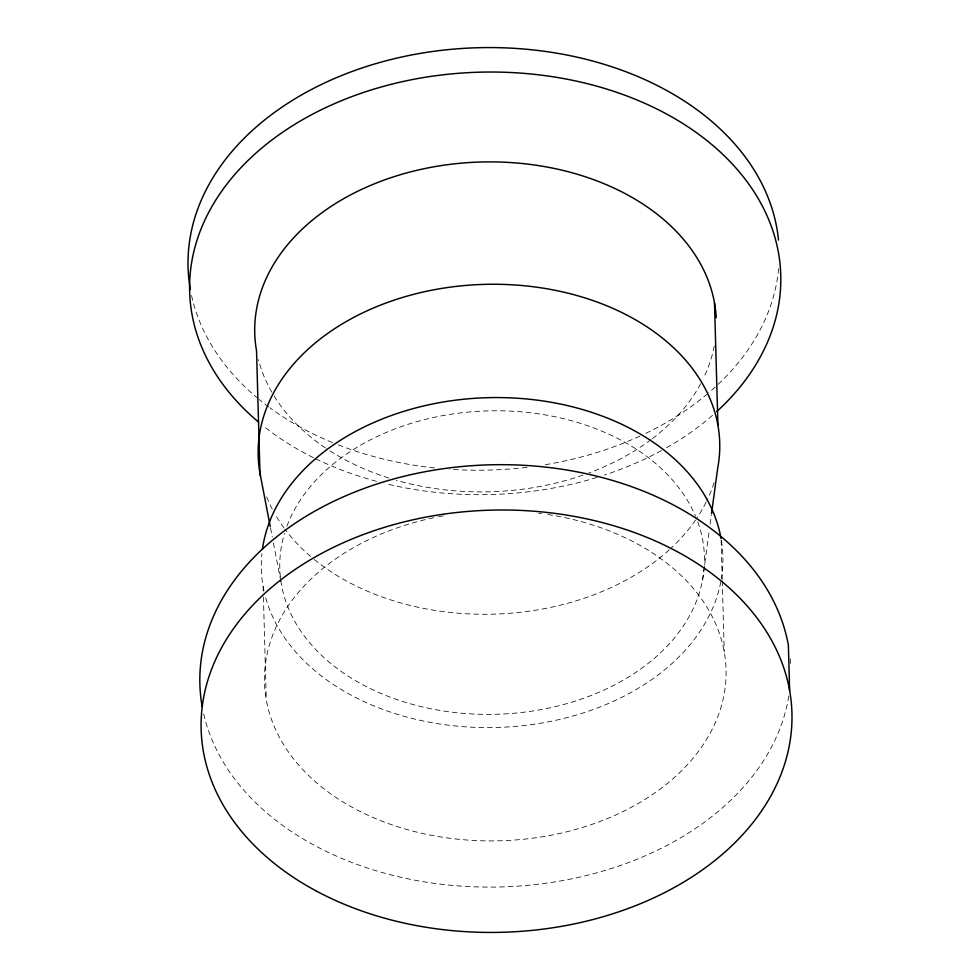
<?xml version="1.0" encoding="UTF-8"?>
<svg xmlns="http://www.w3.org/2000/svg" width="980" height="980" viewBox="0 0 980 980"><rect width="100%" height="100%" fill="white"/><g stroke="black" fill="none" stroke-linecap="round" stroke-linejoin="round"><path stroke-width="0.73" stroke-dasharray="4.9 3.68" d="M702.525 580.185L709.275 530.339M710.083 524.3L711.321 515.235M270.554 528.147L272.281 537.065M273.42 543.006L281.444 584.595M722.223 579.437L721.084 538.645A230.864 164.946 -1.6 0 1 721.341 578.788M722.272 580.944L724.257 651.957M263.118 586.505L263.252 591.038M263.424 597.077L266.291 699.818M788.802 695.971A295.507 211.141 -1.6 0 1 501.209 886.937A295.507 211.141 -1.6 0 1 203.338 712.374M790.137 658.56A295.507 211.141 -1.6 0 1 790.554 664.538M547.71 514.5A230.864 164.946 -1.6 0 1 686.845 765.294A230.864 164.946 -1.6 0 1 306.936 773.857A230.864 164.946 -1.6 0 1 437.288 516.987M438.795 516.693A230.864 164.946 -1.6 0 1 443.34 515.848M538.596 513.251A230.864 164.946 -1.6 0 1 541.634 513.63M704.253 566.501A212.403 151.753 -1.6 0 1 464.826 713.477A212.403 151.753 -1.6 0 1 284.531 533.377M286.956 526.15A212.403 151.753 -1.6 0 1 488.922 410.853A212.403 151.753 -1.6 0 1 695.506 516.191M697.736 521.85A212.403 151.753 -1.6 0 1 704.338 564.97M720.814 581.716A230.864 164.946 -1.6 0 1 498.33 727.417A230.864 164.946 -1.6 0 1 265.409 596.722M263.988 590.879A230.864 164.946 -1.6 0 1 261.893 553.774M714.077 482.577A230.864 164.946 -1.6 0 1 706.825 500.743M706.151 502.115A230.864 164.946 -1.6 0 1 696.364 518.812M695.53 520.037A230.864 164.946 -1.6 0 1 671.435 547.796M669.316 549.743A230.864 164.946 -1.6 0 1 311.799 557.461M310.66 556.493A230.864 164.946 -1.6 0 1 284.862 529.151M283.992 527.963A230.864 164.946 -1.6 0 1 275.294 514.635M272.293 509.159A230.864 164.946 -1.6 0 1 265.984 495.023M714.236 346.026A230.864 164.946 -1.6 0 1 703.407 378.366M700.627 383.793A230.864 164.946 -1.6 0 1 652.264 438.697M651.063 439.604A230.864 164.946 -1.6 0 1 588.772 473.034M583.039 475.092A230.864 164.946 -1.6 0 1 396.238 480.249M388.815 478.02A230.864 164.946 -1.6 0 1 326.683 448.767M325.397 447.909A230.864 164.946 -1.6 0 1 274.069 395.932M271.877 392.257A230.864 164.946 -1.6 0 1 258.438 359.574M778.622 268.569A295.678 211.251 -1.6 0 1 717.348 385.091M715.241 387.026A295.678 211.251 -1.6 0 1 708.724 392.784M707.609 393.74A295.678 211.251 -1.6 0 1 645.477 433.503M640.026 436.063A295.678 211.251 -1.6 0 1 542.197 465.206M526.971 467.313A295.678 211.251 -1.6 0 1 449.698 469.261M434.618 467.938A295.678 211.251 -1.6 0 1 338.259 444.871M332.526 442.58A295.678 211.251 -1.6 0 1 269.953 407.839M268.74 406.945A295.678 211.251 -1.6 0 1 259.296 399.571M258.144 398.627A295.678 211.251 -1.6 0 1 191.21 293.939M712.521 415.336A295.678 211.251 -1.6 0 1 665.469 448.362M661.561 450.531A295.678 211.251 -1.6 0 1 604.464 475.067M597.114 477.395A295.678 211.251 -1.6 0 1 385.201 483.557M376.541 481.339A295.678 211.251 -1.6 0 1 314.715 458.309M313.38 457.648A295.678 211.251 -1.6 0 1 263.179 425.896"/><path stroke-width="1.47" d="M711.517 513.728L717.654 468.403A230.864 164.946 -1.6 0 0 487.905 284.298A230.864 164.946 -1.6 0 0 260.521 476.109M270.272 526.664L259.957 473.193L256.539 350.816A230.864 164.946 -1.6 0 1 466.762 162.717A230.864 164.946 -1.6 0 1 716.196 317.74M789.635 690.582L788.373 645.257A295.507 211.141 -1.6 0 0 458.015 466.909A295.507 211.141 -1.6 0 0 202.174 706.519M714.506 302.955L717.923 425.332M262.42 549.327A230.864 164.946 -1.6 0 1 489.008 397.647A230.864 164.946 -1.6 0 1 721.084 538.645M190.365 289.553A295.678 211.251 -1.6 0 1 454.622 49.025A295.678 211.251 -1.6 0 1 778.512 240.076M258.598 422.147A295.678 211.251 -1.6 0 1 280.476 133.733A295.678 211.251 -1.6 0 1 684.138 124.35A295.678 211.251 -1.6 0 1 716.821 411.49M315.621 890.649A295.507 211.141 -1.6 0 0 789.292 745.707A295.507 211.141 -1.6 0 0 384.699 527.277A295.507 211.141 -1.6 0 0 315.621 890.649"/></g></svg>
